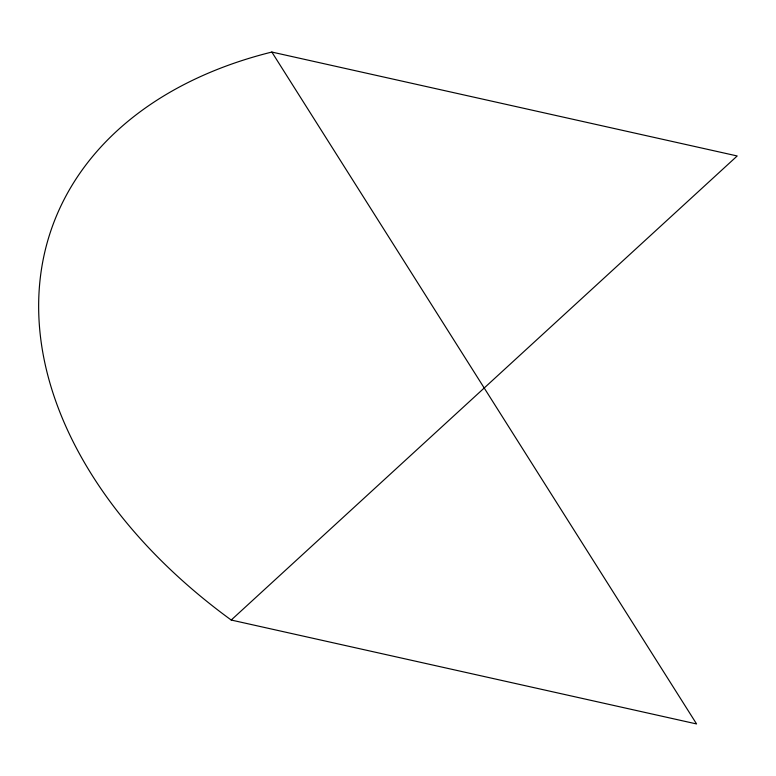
<?xml version="1.0" encoding="UTF-8"?>
<svg xmlns="http://www.w3.org/2000/svg" width="776" height="776" viewBox="0 0 776 776"><rect width="100%" height="100%" fill="white"/><g stroke="black" fill="none" stroke-linecap="round" stroke-linejoin="round"><path stroke-width="1.16" d="M231.219 620.034L737.2 155.966L271.833 52.05A497.649 336.202 20 0 0 231.219 620.034L696.586 723.95L271.833 52.05"/></g></svg>
